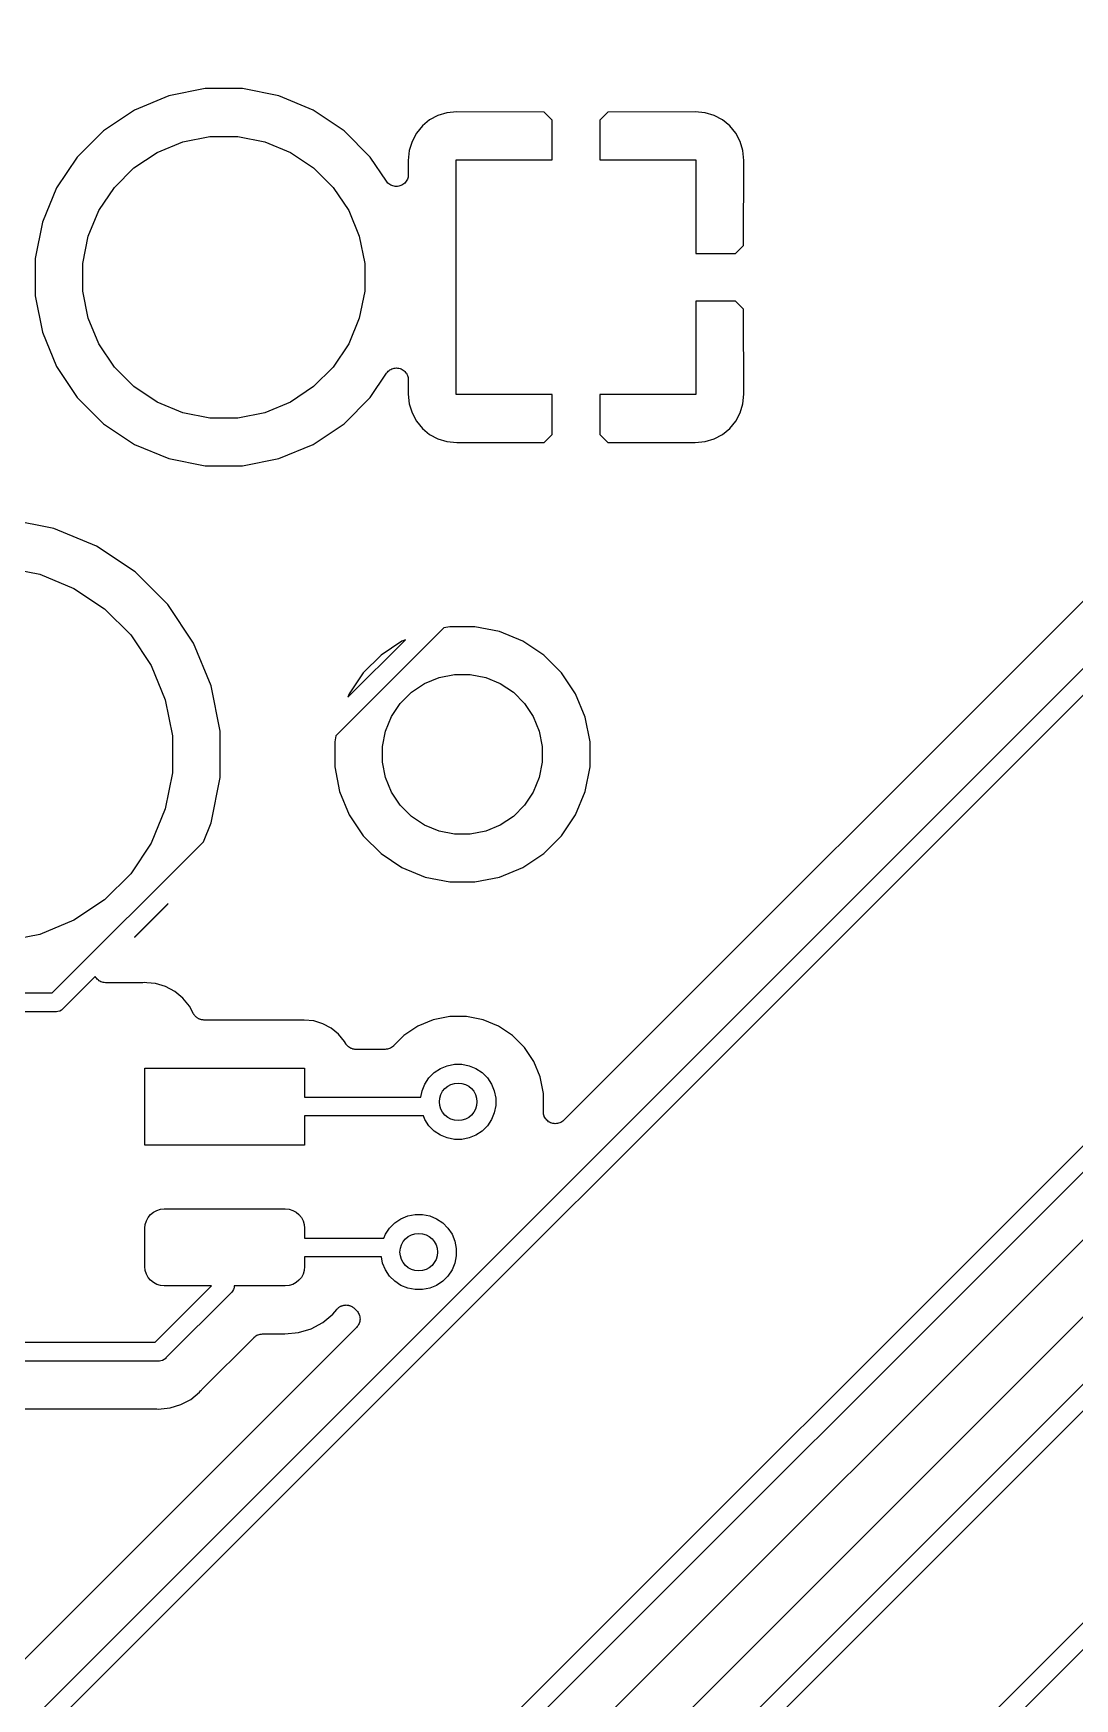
# Model space of a CAD drawing. Extents: x 2.15 to 10.02, y -5.18 to -1.32.
# Drawn here: x 3.774 to 4.211, y -3.04 to -2.342 of the extents above; entities that cross this region are included whole.
import ezdxf

# ---------------------------------------------------------------- set-up
doc = ezdxf.new("R2010")
doc.units = 0
doc.header["$MEASUREMENT"] = 0
doc.layers.add('BLACK', color=7, linetype='CONTINUOUS')

msp = doc.modelspace()

# ---------------------------------------------------------------- linework, layer by layer
at = {"layer": 'BLACK', "linetype": 'CONTINUOUS'}
for p, q in [((5.21947, -1.57463), (3.99661, -2.79749)), ((3.33465, -3.48774), (5.23448, -1.5879)), ((5.23903, -1.59449), (3.33465, -3.49887)), ((3.53465, -3.48774), (5.31425, -1.70814)), ((5.3188, -1.71472), (3.53465, -3.49887)), ((3.60897, -3.45284), (5.32562, -1.73618)), ((5.23916, -1.85495), (3.63419, -3.45991)), ((3.63465, -3.48774), (5.25417, -1.86822)), ((5.25872, -1.8748), (3.63465, -3.49887)), ((3.73465, -3.48774), (5.30574, -1.91664)), ((5.31029, -1.92323), (3.73465, -3.49887)), ((3.84635, -2.36504), (3.83107, -2.36808)), ((3.86192, -2.36504), (3.84635, -2.36504)), ((3.87719, -2.36808), (3.86192, -2.36504)), ((3.83107, -2.36808), (3.81669, -2.37404)), ((3.89158, -2.37404), (3.87719, -2.36808)), ((3.81669, -2.37404), (3.80374, -2.38269)), ((3.90453, -2.38269), (3.89158, -2.37404)), ((3.94041, -2.37817), (3.93736, -2.38067)), ((3.94388, -2.37631), (3.94041, -2.37817)), ((3.94765, -2.37517), (3.94388, -2.37631)), ((3.95181, -2.37476), (3.94765, -2.37517)), ((3.98844, -2.37488), (3.95181, -2.37476)), ((3.99177, -2.3782), (3.98844, -2.37488)), ((3.99177, -2.39488), (3.99177, -2.3782)), ((4.0151, -2.37488), (4.01177, -2.3782)), ((4.01177, -2.3782), (4.01177, -2.39488)), ((4.05173, -2.37476), (4.0151, -2.37488)), ((4.05589, -2.37517), (4.05173, -2.37476)), ((4.05966, -2.37631), (4.05589, -2.37517)), ((4.06313, -2.37817), (4.05966, -2.37631)), ((4.06618, -2.38067), (4.06313, -2.37817)), ((3.80374, -2.38269), (3.79273, -2.3937)), ((3.82616, -2.39176), (3.83691, -2.38731)), ((3.83691, -2.38731), (3.84832, -2.38504)), ((3.84832, -2.38504), (3.85995, -2.38504)), ((3.85995, -2.38504), (3.87136, -2.38731)), ((3.87136, -2.38731), (3.88211, -2.39176)), ((3.91554, -2.3937), (3.90453, -2.38269)), ((3.93301, -2.38719), (3.93186, -2.39096)), ((3.93487, -2.38372), (3.93301, -2.38719)), ((3.93736, -2.38067), (3.93487, -2.38372)), ((4.06868, -2.38372), (4.06618, -2.38067)), ((4.07054, -2.38719), (4.06868, -2.38372)), ((4.07168, -2.39096), (4.07054, -2.38719)), ((3.79273, -2.3937), (3.78408, -2.40665)), ((3.81649, -2.39822), (3.82616, -2.39176)), ((3.88211, -2.39176), (3.89178, -2.39822)), ((3.92232, -2.40384), (3.91554, -2.3937)), ((3.93186, -2.39096), (3.93145, -2.39512)), ((4.07209, -2.39512), (4.07168, -2.39096)), ((3.80826, -2.40645), (3.81649, -2.39822)), ((3.89178, -2.39822), (3.9, -2.40645)), ((3.93147, -2.40112), (3.93142, -2.40159)), ((3.93145, -2.39512), (3.93147, -2.40105)), ((3.93147, -2.40105), (3.93147, -2.40112)), ((3.93147, -2.40112), (3.93147, -2.40112)), ((3.93147, -2.40112), (3.93147, -2.40112)), ((3.95157, -2.49331), (3.95157, -2.39488)), ((3.95157, -2.39488), (3.99177, -2.39488)), ((4.01177, -2.39488), (4.05197, -2.39488)), ((4.05197, -2.39488), (4.05197, -2.43409)), ((4.07198, -2.43077), (4.07209, -2.39512)), ((3.78408, -2.40665), (3.77812, -2.42104)), ((3.8018, -2.41612), (3.80826, -2.40645)), ((3.9, -2.40645), (3.90647, -2.41612)), ((3.92266, -2.40426), (3.92232, -2.40384)), ((3.92232, -2.40384), (3.92232, -2.40384)), ((3.92232, -2.40384), (3.92232, -2.40384)), ((3.92293, -2.4046), (3.92266, -2.40426)), ((3.92294, -2.4046), (3.92293, -2.4046)), ((3.92335, -2.40494), (3.92294, -2.4046)), ((3.92294, -2.4046), (3.92294, -2.4046)), ((3.92369, -2.40522), (3.92335, -2.40494)), ((3.92414, -2.40546), (3.92369, -2.40522)), ((3.92369, -2.40522), (3.92369, -2.40522)), ((3.92369, -2.40522), (3.92369, -2.40522)), ((3.92455, -2.40568), (3.92414, -2.40546)), ((3.92502, -2.40582), (3.92455, -2.40568)), ((3.92455, -2.40568), (3.92455, -2.40568)), ((3.92455, -2.40568), (3.92455, -2.40568)), ((3.92548, -2.40596), (3.92502, -2.40582)), ((3.92596, -2.40601), (3.92548, -2.40596)), ((3.92548, -2.40596), (3.92548, -2.40596)), ((3.92548, -2.40596), (3.92548, -2.40596)), ((3.92645, -2.40606), (3.92596, -2.40601)), ((3.92691, -2.40602), (3.92645, -2.40606)), ((3.92645, -2.40606), (3.92645, -2.40606)), ((3.92645, -2.40606), (3.92645, -2.40606)), ((3.92742, -2.40597), (3.92691, -2.40602)), ((3.92743, -2.40597), (3.92742, -2.40597)), ((3.92742, -2.40597), (3.92742, -2.40597)), ((3.92784, -2.40585), (3.92743, -2.40597)), ((3.92836, -2.40569), (3.92784, -2.40585)), ((3.92879, -2.40547), (3.92836, -2.40569)), ((3.92836, -2.40569), (3.92836, -2.40569)), ((3.92836, -2.40569), (3.92836, -2.40569)), ((3.92922, -2.40524), (3.92879, -2.40547)), ((3.92963, -2.40491), (3.92922, -2.40524)), ((3.92922, -2.40524), (3.92922, -2.40524)), ((3.92922, -2.40524), (3.92922, -2.40524)), ((3.92998, -2.40463), (3.92963, -2.40491)), ((3.93034, -2.4042), (3.92998, -2.40462)), ((3.92998, -2.40462), (3.92998, -2.40463)), ((3.92998, -2.40463), (3.92998, -2.40463)), ((3.93061, -2.40388), (3.93034, -2.4042)), ((3.93085, -2.40343), (3.93061, -2.40387)), ((3.93061, -2.40387), (3.93061, -2.40388)), ((3.93061, -2.40388), (3.93061, -2.40388)), ((3.93107, -2.40302), (3.93085, -2.40343)), ((3.93108, -2.40302), (3.93107, -2.40302)), ((3.93107, -2.40302), (3.93107, -2.40302)), ((3.93122, -2.40255), (3.93108, -2.40302)), ((3.93137, -2.40209), (3.93122, -2.40255)), ((3.93142, -2.40159), (3.93137, -2.40209)), ((3.93137, -2.40209), (3.93137, -2.40209)), ((3.93137, -2.40209), (3.93137, -2.40209)), ((3.77812, -2.42104), (3.77508, -2.43631)), ((3.79735, -2.42687), (3.8018, -2.41612)), ((3.90647, -2.41612), (3.91092, -2.42687)), ((3.79508, -2.43828), (3.79735, -2.42687)), ((3.91092, -2.42687), (3.91319, -2.43828)), ((3.77508, -2.43631), (3.77508, -2.45188)), ((4.05197, -2.43409), (4.06865, -2.43409)), ((4.06865, -2.43409), (4.07198, -2.43077)), ((3.79508, -2.44991), (3.79508, -2.43828)), ((3.91319, -2.43828), (3.91319, -2.44991)), ((3.79735, -2.46132), (3.79508, -2.44991)), ((3.91319, -2.44991), (3.91092, -2.46132)), ((3.77508, -2.45188), (3.77812, -2.46715)), ((4.05197, -2.45409), (4.05197, -2.49331)), ((4.06865, -2.45409), (4.05197, -2.45409)), ((4.07198, -2.45742), (4.06865, -2.45409)), ((3.8018, -2.47207), (3.79735, -2.46132)), ((3.91092, -2.46132), (3.90647, -2.47207)), ((4.07209, -2.49307), (4.07198, -2.45742)), ((3.77812, -2.46715), (3.78408, -2.48154)), ((3.80826, -2.48174), (3.8018, -2.47207)), ((3.90647, -2.47207), (3.9, -2.48174)), ((3.78408, -2.48154), (3.79273, -2.49449)), ((3.81649, -2.48997), (3.80826, -2.48174)), ((3.9, -2.48174), (3.89178, -2.48997)), ((3.91554, -2.49449), (3.92232, -2.48435)), ((3.92232, -2.48435), (3.92236, -2.48429)), ((3.92236, -2.48429), (3.92267, -2.48392)), ((3.92236, -2.48429), (3.92236, -2.48429)), ((3.92236, -2.48429), (3.92236, -2.48429)), ((3.92267, -2.48392), (3.92298, -2.48354)), ((3.92298, -2.48354), (3.92299, -2.48354)), ((3.92299, -2.48354), (3.92339, -2.48322)), ((3.92299, -2.48354), (3.92299, -2.48354)), ((3.92339, -2.48322), (3.92375, -2.48293)), ((3.92375, -2.48293), (3.92417, -2.48271)), ((3.92375, -2.48293), (3.92375, -2.48293)), ((3.92375, -2.48293), (3.92375, -2.48293)), ((3.92417, -2.48271), (3.92461, -2.48248)), ((3.92461, -2.48248), (3.92461, -2.48248)), ((3.92461, -2.48248), (3.92462, -2.48248)), ((3.92462, -2.48248), (3.92506, -2.48235)), ((3.92506, -2.48235), (3.92555, -2.48221)), ((3.92555, -2.48221), (3.92602, -2.48217)), ((3.92555, -2.48221), (3.92555, -2.48221)), ((3.92555, -2.48221), (3.92555, -2.48221)), ((3.92602, -2.48217), (3.92652, -2.48213)), ((3.92652, -2.48213), (3.92652, -2.48213)), ((3.92652, -2.48213), (3.92652, -2.48213)), ((3.92652, -2.48213), (3.92699, -2.48218)), ((3.92699, -2.48218), (3.92749, -2.48223)), ((3.92749, -2.48223), (3.92749, -2.48223)), ((3.92749, -2.48223), (3.92749, -2.48223)), ((3.92749, -2.48223), (3.92799, -2.48239)), ((3.92799, -2.48239), (3.92842, -2.48252)), ((3.92842, -2.48252), (3.92842, -2.48252)), ((3.92842, -2.48252), (3.92843, -2.48252)), ((3.92843, -2.48252), (3.92888, -2.48277)), ((3.92888, -2.48277), (3.92928, -2.48299)), ((3.92928, -2.48299), (3.92928, -2.48299)), ((3.92928, -2.48299), (3.92928, -2.48299)), ((3.92928, -2.48299), (3.92967, -2.48331)), ((3.92967, -2.48331), (3.93003, -2.48361)), ((3.93003, -2.48361), (3.93003, -2.48361)), ((3.93003, -2.48361), (3.93003, -2.48361)), ((3.93003, -2.48361), (3.93034, -2.48399)), ((3.93034, -2.48399), (3.93065, -2.48437)), ((3.93065, -2.48437), (3.93065, -2.48437)), ((3.93065, -2.48437), (3.93065, -2.48437)), ((3.93065, -2.48437), (3.93087, -2.48479)), ((3.93087, -2.48479), (3.9311, -2.48523)), ((3.9311, -2.48523), (3.9311, -2.48523)), ((3.9311, -2.48523), (3.9311, -2.48524)), ((3.9311, -2.48524), (3.93124, -2.48571)), ((3.82616, -2.49643), (3.81649, -2.48997)), ((3.89178, -2.48997), (3.88211, -2.49643)), ((3.93124, -2.48571), (3.93138, -2.48617)), ((3.93138, -2.48617), (3.93138, -2.48617)), ((3.93138, -2.48617), (3.93138, -2.48617)), ((3.93138, -2.48617), (3.93142, -2.48662)), ((3.93142, -2.48662), (3.93147, -2.48714)), ((3.93147, -2.48714), (3.93145, -2.49307)), ((3.93147, -2.48714), (3.93147, -2.48714)), ((3.93147, -2.48714), (3.93147, -2.48714)), ((3.79273, -2.49449), (3.80374, -2.5055)), ((3.83691, -2.50088), (3.82616, -2.49643)), ((3.88211, -2.49643), (3.87136, -2.50088)), ((3.90453, -2.5055), (3.91554, -2.49449)), ((3.93145, -2.49307), (3.93186, -2.49723)), ((3.93186, -2.49723), (3.93301, -2.501)), ((3.99177, -2.49331), (3.95157, -2.49331)), ((3.99177, -2.50999), (3.99177, -2.49331)), ((4.05197, -2.49331), (4.01177, -2.49331)), ((4.01177, -2.49331), (4.01177, -2.50999)), ((4.07054, -2.501), (4.07168, -2.49723)), ((4.07168, -2.49723), (4.07209, -2.49307)), ((3.80374, -2.5055), (3.81669, -2.51415)), ((3.84832, -2.50315), (3.83691, -2.50088)), ((3.85995, -2.50315), (3.84832, -2.50315)), ((3.87136, -2.50088), (3.85995, -2.50315)), ((3.89158, -2.51415), (3.90453, -2.5055)), ((3.93301, -2.501), (3.93487, -2.50447)), ((3.93487, -2.50447), (3.93736, -2.50752)), ((4.06618, -2.50752), (4.06868, -2.50447)), ((4.06868, -2.50447), (4.07054, -2.501)), ((3.93736, -2.50752), (3.94041, -2.51002)), ((3.94041, -2.51002), (3.94388, -2.51187)), ((3.94388, -2.51187), (3.94765, -2.51302)), ((3.94765, -2.51302), (3.95181, -2.51343)), ((3.98844, -2.51331), (3.99177, -2.50999)), ((4.01177, -2.50999), (4.0151, -2.51331)), ((4.05173, -2.51343), (4.05589, -2.51302)), ((4.05589, -2.51302), (4.05966, -2.51187)), ((4.05966, -2.51187), (4.06313, -2.51002)), ((4.06313, -2.51002), (4.06618, -2.50752)), ((3.81669, -2.51415), (3.83107, -2.52011)), ((3.83107, -2.52011), (3.84635, -2.52315)), ((3.86192, -2.52315), (3.87719, -2.52011)), ((3.87719, -2.52011), (3.89158, -2.51415)), ((3.95181, -2.51343), (3.98844, -2.51331)), ((4.0151, -2.51331), (4.05173, -2.51343)), ((3.84635, -2.52315), (3.86192, -2.52315)), ((3.78287, -2.54938), (3.76384, -2.54559)), ((3.80079, -2.5568), (3.78287, -2.54938)), ((3.81692, -2.56758), (3.80079, -2.5568)), ((3.76187, -2.56559), (3.77703, -2.56861)), ((3.77703, -2.56861), (3.79132, -2.57453)), ((3.83064, -2.5813), (3.81692, -2.56758)), ((3.79132, -2.57453), (3.80417, -2.58312)), ((3.84142, -2.59744), (3.83064, -2.5813)), ((3.80417, -2.58312), (3.81511, -2.59405)), ((3.81511, -2.59405), (3.8237, -2.60691)), ((3.94636, -2.59109), (3.90113, -2.63633)), ((3.90612, -2.6202), (3.93024, -2.59609)), ((3.92879, -2.59668), (3.92003, -2.60254)), ((3.93024, -2.59609), (3.92879, -2.59668)), ((3.94886, -2.59059), (3.94636, -2.59109)), ((3.9594, -2.59059), (3.94886, -2.59059)), ((3.96974, -2.59265), (3.9594, -2.59059)), ((3.97948, -2.59668), (3.96974, -2.59265)), ((3.98824, -2.60254), (3.97948, -2.59668)), ((3.84885, -2.61536), (3.84142, -2.59744)), ((3.92003, -2.60254), (3.91258, -2.60999)), ((3.99569, -2.60999), (3.98824, -2.60254)), ((3.8237, -2.60691), (3.82962, -2.6212)), ((3.91258, -2.60999), (3.90672, -2.61875)), ((3.94436, -2.61188), (3.95083, -2.61059)), ((3.95083, -2.61059), (3.95743, -2.61059)), ((3.95743, -2.61059), (3.96391, -2.61188)), ((4.00154, -2.61875), (3.99569, -2.60999)), ((3.85263, -2.63439), (3.84885, -2.61536)), ((3.93278, -2.61807), (3.93827, -2.61441)), ((3.93827, -2.61441), (3.94436, -2.61188)), ((3.96391, -2.61188), (3.97, -2.61441)), ((3.97, -2.61441), (3.97549, -2.61807)), ((3.82962, -2.6212), (3.83263, -2.63636)), ((3.90672, -2.61875), (3.90612, -2.6202)), ((3.92445, -2.62823), (3.92811, -2.62274)), ((3.92811, -2.62274), (3.93278, -2.61807)), ((3.97549, -2.61807), (3.98015, -2.62274)), ((3.98015, -2.62274), (3.98382, -2.62823)), ((4.00558, -2.62849), (4.00154, -2.61875)), ((3.92192, -2.63432), (3.92445, -2.62823)), ((3.98382, -2.62823), (3.98635, -2.63432)), ((4.00763, -2.63883), (4.00558, -2.62849)), ((3.83263, -2.63636), (3.83263, -2.65183)), ((3.85263, -2.6538), (3.85263, -2.63439)), ((3.90113, -2.63633), (3.90063, -2.63883)), ((3.90063, -2.63883), (3.90063, -2.64936)), ((3.92063, -2.6408), (3.92192, -2.63432)), ((3.98635, -2.63432), (3.98763, -2.6408)), ((4.00763, -2.64936), (4.00763, -2.63883)), ((3.92063, -2.64739), (3.92063, -2.6408)), ((3.98763, -2.6408), (3.98763, -2.64739)), ((3.83263, -2.65183), (3.82962, -2.66699)), ((3.90063, -2.64936), (3.90269, -2.6597)), ((3.92192, -2.65387), (3.92063, -2.64739)), ((3.98763, -2.64739), (3.98635, -2.65387)), ((4.00558, -2.6597), (4.00763, -2.64936)), ((3.84885, -2.67283), (3.85263, -2.6538)), ((3.90269, -2.6597), (3.90672, -2.66944)), ((3.92445, -2.65996), (3.92192, -2.65387)), ((3.98635, -2.65387), (3.98382, -2.65996)), ((4.00154, -2.66944), (4.00558, -2.6597)), ((3.92811, -2.66545), (3.92445, -2.65996)), ((3.93278, -2.67012), (3.92811, -2.66545)), ((3.98015, -2.66545), (3.97549, -2.67012)), ((3.98382, -2.65996), (3.98015, -2.66545)), ((3.82962, -2.66699), (3.8237, -2.68128)), ((3.84556, -2.68076), (3.84885, -2.67283)), ((3.90672, -2.66944), (3.91258, -2.6782)), ((3.93827, -2.67378), (3.93278, -2.67012)), ((3.94436, -2.67631), (3.93827, -2.67378)), ((3.97, -2.67378), (3.96391, -2.67631)), ((3.97549, -2.67012), (3.97, -2.67378)), ((3.99569, -2.6782), (4.00154, -2.66944)), ((3.78223, -2.74409), (3.84556, -2.68076)), ((3.91258, -2.6782), (3.92003, -2.68565)), ((3.95083, -2.67759), (3.94436, -2.67631)), ((3.95743, -2.67759), (3.95083, -2.67759)), ((3.96391, -2.67631), (3.95743, -2.67759)), ((3.98824, -2.68565), (3.99569, -2.6782)), ((3.8237, -2.68128), (3.81511, -2.69414)), ((3.92003, -2.68565), (3.92879, -2.69151)), ((3.97948, -2.69151), (3.98824, -2.68565)), ((3.81511, -2.69414), (3.80417, -2.70507)), ((3.92879, -2.69151), (3.93853, -2.69554)), ((3.96974, -2.69554), (3.97948, -2.69151)), ((3.93853, -2.69554), (3.94886, -2.69759)), ((3.94886, -2.69759), (3.9594, -2.69759)), ((3.9594, -2.69759), (3.96974, -2.69554)), ((3.80417, -2.70507), (3.79132, -2.71366)), ((3.83079, -2.70667), (3.81671, -2.72075)), ((3.81692, -2.7206), (3.83064, -2.70688)), ((3.83064, -2.70688), (3.83079, -2.70667)), ((3.79132, -2.71366), (3.77703, -2.71958)), ((3.77703, -2.71958), (3.76187, -2.72259)), ((3.81671, -2.72075), (3.81692, -2.7206)), ((3.80024, -2.73722), (3.78678, -2.75068)), ((3.80043, -2.73758), (3.80024, -2.73722)), ((3.80044, -2.73759), (3.80043, -2.73758)), ((3.80074, -2.73796), (3.80044, -2.73759)), ((3.80044, -2.73759), (3.80044, -2.73759)), ((3.80104, -2.73834), (3.80074, -2.73796)), ((3.80105, -2.73835), (3.80104, -2.73834)), ((3.80142, -2.73865), (3.80105, -2.73835)), ((3.80105, -2.73835), (3.80105, -2.73835)), ((3.80179, -2.73897), (3.80142, -2.73865)), ((3.8018, -2.73897), (3.80179, -2.73897)), ((3.8018, -2.73898), (3.8018, -2.73897)), ((3.80222, -2.73921), (3.8018, -2.73898)), ((3.80265, -2.73944), (3.80222, -2.73921)), ((3.80266, -2.73944), (3.80265, -2.73944)), ((3.80265, -2.73944), (3.80265, -2.73944)), ((3.80311, -2.73959), (3.80266, -2.73944)), ((3.80358, -2.73973), (3.80311, -2.73959)), ((3.80359, -2.73974), (3.80358, -2.73973)), ((3.80358, -2.73973), (3.80358, -2.73973)), ((3.80406, -2.73979), (3.80359, -2.73974)), ((3.80455, -2.73984), (3.80406, -2.73979)), ((3.80456, -2.73984), (3.80455, -2.73984)), ((3.80461, -2.73984), (3.80456, -2.73984)), ((3.80456, -2.73984), (3.80456, -2.73984)), ((3.80456, -2.73984), (3.80456, -2.73984)), ((3.81972, -2.73984), (3.80461, -2.73984)), ((3.81993, -2.73982), (3.81972, -2.73984)), ((3.82014, -2.73982), (3.81993, -2.73982)), ((3.82021, -2.73982), (3.82014, -2.73982)), ((3.82106, -2.73973), (3.82021, -2.73982)), ((3.82192, -2.73982), (3.82106, -2.73973)), ((3.82545, -2.74017), (3.82192, -2.73982)), ((3.82966, -2.74144), (3.82545, -2.74017)), ((3.83355, -2.74352), (3.82966, -2.74144)), ((3.83695, -2.74632), (3.83355, -2.74352)), ((3.67402, -2.74409), (3.78223, -2.74409)), ((3.83975, -2.74972), (3.83695, -2.74632)), ((3.84141, -2.75283), (3.83975, -2.74972)), ((3.78366, -2.75197), (3.66732, -2.75197)), ((3.78386, -2.75199), (3.78366, -2.75197)), ((3.78405, -2.75197), (3.78386, -2.75199)), ((3.78463, -2.75191), (3.78405, -2.75197)), ((3.78405, -2.75197), (3.78405, -2.75197)), ((3.78537, -2.75169), (3.78463, -2.75191)), ((3.78606, -2.75132), (3.78537, -2.75169)), ((3.78665, -2.75083), (3.78606, -2.75132)), ((3.78678, -2.75068), (3.78665, -2.75083)), ((3.84153, -2.75301), (3.84141, -2.75283)), ((3.84163, -2.75321), (3.84153, -2.75301)), ((3.8418, -2.75342), (3.84163, -2.75321)), ((3.84195, -2.75364), (3.8418, -2.75342)), ((3.8421, -2.75379), (3.84195, -2.75364)), ((3.84224, -2.75397), (3.8421, -2.75379)), ((3.84245, -2.75414), (3.84224, -2.75397)), ((3.84264, -2.75433), (3.84245, -2.75414)), ((3.84282, -2.75445), (3.84264, -2.75433)), ((3.84299, -2.7546), (3.84282, -2.75445)), ((3.84323, -2.75472), (3.84299, -2.7546)), ((3.84345, -2.75487), (3.84323, -2.75472)), ((3.84365, -2.75496), (3.84345, -2.75487)), ((3.84385, -2.75507), (3.84365, -2.75496)), ((3.8441, -2.75515), (3.84385, -2.75507)), ((3.84435, -2.75525), (3.8441, -2.75515)), ((3.84457, -2.75529), (3.84435, -2.75525)), ((3.84478, -2.75536), (3.84457, -2.75529)), ((3.84504, -2.75539), (3.84478, -2.75536)), ((3.8453, -2.75544), (3.84504, -2.75539)), ((3.84553, -2.75544), (3.8453, -2.75544)), ((3.84575, -2.75547), (3.84553, -2.75544)), ((3.84582, -2.75547), (3.84575, -2.75547)), ((3.88775, -2.75547), (3.84582, -2.75547)), ((3.89191, -2.75588), (3.88775, -2.75547)), ((3.89568, -2.75702), (3.89191, -2.75588)), ((3.89916, -2.75888), (3.89568, -2.75702)), ((3.94193, -2.75539), (3.93543, -2.75808)), ((3.94884, -2.75402), (3.94193, -2.75539)), ((3.95588, -2.75402), (3.94884, -2.75402)), ((3.96279, -2.75539), (3.95588, -2.75402)), ((3.9693, -2.75808), (3.96279, -2.75539)), ((3.9022, -2.76138), (3.89916, -2.75888)), ((3.9047, -2.76443), (3.9022, -2.76138)), ((3.90509, -2.76515), (3.9047, -2.76443)), ((3.92957, -2.762), (3.92524, -2.76633)), ((3.93543, -2.75808), (3.92957, -2.762)), ((3.97515, -2.762), (3.9693, -2.75808)), ((3.98013, -2.76698), (3.97515, -2.762)), ((3.90521, -2.76534), (3.90509, -2.76515)), ((3.90532, -2.76553), (3.90521, -2.76534)), ((3.90548, -2.76574), (3.90532, -2.76553)), ((3.90563, -2.76596), (3.90548, -2.76574)), ((3.90579, -2.76612), (3.90563, -2.76596)), ((3.90593, -2.76629), (3.90579, -2.76612)), ((3.90613, -2.76647), (3.90593, -2.76629)), ((3.90632, -2.76665), (3.90613, -2.76647)), ((3.90651, -2.76678), (3.90632, -2.76665)), ((3.90668, -2.76692), (3.90651, -2.76678)), ((3.90691, -2.76705), (3.90668, -2.76692)), ((3.90713, -2.7672), (3.90691, -2.76705)), ((3.90734, -2.76728), (3.90713, -2.7672)), ((3.90753, -2.76739), (3.90734, -2.76728)), ((3.90779, -2.76747), (3.90753, -2.76739)), ((3.90803, -2.76757), (3.90779, -2.76747)), ((3.90825, -2.76762), (3.90803, -2.76757)), ((3.90846, -2.76769), (3.90825, -2.76762)), ((3.90873, -2.76772), (3.90846, -2.76769)), ((3.90899, -2.76777), (3.90873, -2.76772)), ((3.90921, -2.76777), (3.90899, -2.76777)), ((3.90943, -2.76779), (3.90921, -2.76777)), ((3.9095, -2.7678), (3.90943, -2.76779)), ((3.9217, -2.7678), (3.9095, -2.7678)), ((3.92216, -2.76775), (3.9217, -2.7678)), ((3.92262, -2.76771), (3.92216, -2.76775)), ((3.92265, -2.7677), (3.92262, -2.76771)), ((3.92268, -2.7677), (3.92265, -2.7677)), ((3.92312, -2.76757), (3.92268, -2.7677)), ((3.92356, -2.76744), (3.92312, -2.76757)), ((3.92358, -2.76743), (3.92356, -2.76744)), ((3.92361, -2.76742), (3.92358, -2.76743)), ((3.92402, -2.7672), (3.92361, -2.76742)), ((3.92443, -2.76699), (3.92402, -2.7672)), ((3.92445, -2.76697), (3.92443, -2.76699)), ((3.92447, -2.76696), (3.92445, -2.76697)), ((3.92483, -2.76667), (3.92447, -2.76696)), ((3.92519, -2.76638), (3.92483, -2.76667)), ((3.92523, -2.76634), (3.92519, -2.76638)), ((3.92524, -2.76633), (3.92523, -2.76634)), ((3.92523, -2.76634), (3.92523, -2.76634)), ((3.92523, -2.76634), (3.92523, -2.76634)), ((3.98404, -2.77283), (3.98013, -2.76698)), ((3.82106, -2.80787), (3.82106, -2.77559)), ((3.82106, -2.77559), (3.88799, -2.77559)), ((3.88799, -2.77559), (3.88799, -2.7878)), ((3.94013, -2.77973), (3.94232, -2.77753)), ((3.94232, -2.77753), (3.9449, -2.77581)), ((3.9449, -2.77581), (3.94777, -2.77462)), ((3.94777, -2.77462), (3.95081, -2.77402)), ((3.95081, -2.77402), (3.95391, -2.77402)), ((3.95391, -2.77402), (3.95696, -2.77462)), ((3.95696, -2.77462), (3.95982, -2.77581)), ((3.95982, -2.77581), (3.9624, -2.77753)), ((3.9624, -2.77753), (3.96459, -2.77973)), ((3.98674, -2.77934), (3.98404, -2.77283)), ((3.9367, -2.7878), (3.93722, -2.78517)), ((3.93722, -2.78517), (3.93841, -2.7823)), ((3.93841, -2.7823), (3.94013, -2.77973)), ((3.96459, -2.77973), (3.96632, -2.7823)), ((3.96632, -2.7823), (3.96751, -2.78517)), ((3.96751, -2.78517), (3.96811, -2.78821)), ((3.98811, -2.78624), (3.98674, -2.77934)), ((3.88799, -2.7878), (3.9367, -2.7878)), ((3.96811, -2.79131), (3.96751, -2.79436)), ((3.96811, -2.78821), (3.96811, -2.79131)), ((3.98811, -2.79359), (3.98811, -2.78624)), ((3.93776, -2.79567), (3.88799, -2.79567)), ((3.88799, -2.79567), (3.88799, -2.80787)), ((3.93841, -2.79722), (3.93776, -2.79567)), ((3.94013, -2.7998), (3.93841, -2.79722)), ((3.96632, -2.79722), (3.96459, -2.7998)), ((3.96751, -2.79436), (3.96632, -2.79722)), ((3.98807, -2.79394), (3.98811, -2.79359)), ((3.98807, -2.79395), (3.98808, -2.79394)), ((3.98808, -2.79394), (3.98807, -2.79394)), ((3.98812, -2.79443), (3.98807, -2.79395)), ((3.98817, -2.79491), (3.98812, -2.79443)), ((3.98817, -2.79492), (3.98817, -2.79491)), ((3.98831, -2.79539), (3.98817, -2.79492)), ((3.98817, -2.79492), (3.98817, -2.79492)), ((3.98845, -2.79584), (3.98831, -2.79539)), ((3.98845, -2.79585), (3.98845, -2.79584)), ((3.98845, -2.79586), (3.98845, -2.79585)), ((3.98868, -2.79628), (3.98845, -2.79586)), ((3.9889, -2.79671), (3.98868, -2.79628)), ((3.98891, -2.79672), (3.9889, -2.79671)), ((3.9889, -2.79671), (3.9889, -2.79671)), ((3.9892, -2.79708), (3.98891, -2.79672)), ((3.98951, -2.79747), (3.9892, -2.79708)), ((3.98952, -2.79747), (3.98951, -2.79747)), ((3.98989, -2.79778), (3.98952, -2.79747)), ((3.98952, -2.79747), (3.98952, -2.79747)), ((3.99026, -2.79809), (3.98989, -2.79778)), ((3.99027, -2.79809), (3.99026, -2.79809)), ((3.99028, -2.7981), (3.99027, -2.79809)), ((3.9907, -2.79833), (3.99028, -2.7981)), ((3.99112, -2.79856), (3.9907, -2.79833)), ((3.99113, -2.79856), (3.99112, -2.79856)), ((3.9916, -2.79871), (3.99113, -2.79856)), ((3.99113, -2.79856), (3.99113, -2.79856)), ((3.99205, -2.79885), (3.9916, -2.79871)), ((3.99206, -2.79885), (3.99205, -2.79885)), ((3.99207, -2.79885), (3.99206, -2.79885)), ((3.99254, -2.7989), (3.99207, -2.79885)), ((3.99302, -2.79895), (3.99254, -2.7989)), ((3.99303, -2.79895), (3.99302, -2.79895)), ((3.99304, -2.79895), (3.99303, -2.79895)), ((3.99351, -2.79891), (3.99304, -2.79895)), ((3.99399, -2.79887), (3.99351, -2.79891)), ((3.994, -2.79887), (3.99399, -2.79887)), ((3.99401, -2.79887), (3.994, -2.79887)), ((3.99447, -2.79873), (3.99401, -2.79887)), ((3.99493, -2.7986), (3.99447, -2.79873)), ((3.99494, -2.79859), (3.99493, -2.7986)), ((3.99537, -2.79837), (3.99494, -2.79859)), ((3.99494, -2.79859), (3.99494, -2.79859)), ((3.9958, -2.79815), (3.99537, -2.79837)), ((3.99581, -2.79814), (3.9958, -2.79814)), ((3.9958, -2.79814), (3.9958, -2.79815)), ((3.99618, -2.79784), (3.99581, -2.79814)), ((3.99656, -2.79754), (3.99618, -2.79784)), ((3.99657, -2.79753), (3.99656, -2.79754)), ((3.99661, -2.79749), (3.99657, -2.79753)), ((3.99657, -2.79753), (3.99657, -2.79753)), ((3.99657, -2.79753), (3.99657, -2.79753)), ((3.94232, -2.802), (3.94013, -2.7998)), ((3.9449, -2.80372), (3.94232, -2.802)), ((3.94777, -2.80491), (3.9449, -2.80372)), ((3.95081, -2.80551), (3.94777, -2.80491)), ((3.95391, -2.80551), (3.95081, -2.80551)), ((3.95696, -2.80491), (3.95391, -2.80551)), ((3.95982, -2.80372), (3.95696, -2.80491)), ((3.9624, -2.802), (3.95982, -2.80372)), ((3.96459, -2.7998), (3.9624, -2.802)), ((3.88799, -2.80787), (3.82106, -2.80787)), ((3.82106, -2.84272), (3.82122, -2.84114)), ((3.82122, -2.84114), (3.82168, -2.83963)), ((3.82168, -2.83963), (3.82242, -2.83823)), ((3.82242, -2.83823), (3.82343, -2.83701)), ((3.82343, -2.83701), (3.82465, -2.83601)), ((3.82465, -2.83601), (3.82605, -2.83526)), ((3.82605, -2.83526), (3.82756, -2.8348)), ((3.82756, -2.8348), (3.82913, -2.83465)), ((3.82913, -2.83465), (3.87992, -2.83465)), ((3.87992, -2.83465), (3.8815, -2.8348)), ((3.8815, -2.8348), (3.88301, -2.83526)), ((3.88301, -2.83526), (3.88441, -2.83601)), ((3.88441, -2.83601), (3.88563, -2.83701)), ((3.88563, -2.83701), (3.88663, -2.83823)), ((3.88663, -2.83823), (3.88738, -2.83963)), ((3.88738, -2.83963), (3.88784, -2.84114)), ((3.88784, -2.84114), (3.88799, -2.84272)), ((3.92359, -2.84272), (3.92579, -2.84052)), ((3.92579, -2.84052), (3.92837, -2.8388)), ((3.92837, -2.8388), (3.93123, -2.83761)), ((3.93123, -2.83761), (3.93428, -2.83701)), ((3.93428, -2.83701), (3.93738, -2.83701)), ((3.93738, -2.83701), (3.94042, -2.83761)), ((3.94042, -2.83761), (3.94329, -2.8388)), ((3.94329, -2.8388), (3.94587, -2.84052)), ((3.94587, -2.84052), (3.94806, -2.84272)), ((3.82106, -2.85886), (3.82106, -2.84272)), ((3.88799, -2.84272), (3.88799, -2.84685)), ((3.88799, -2.84685), (3.92123, -2.84685)), ((3.92123, -2.84685), (3.92187, -2.8453)), ((3.92187, -2.8453), (3.92359, -2.84272)), ((3.94806, -2.84272), (3.94978, -2.8453)), ((3.94978, -2.8453), (3.95097, -2.84816)), ((3.95097, -2.84816), (3.95157, -2.8512)), ((3.92016, -2.85472), (3.88799, -2.85472)), ((3.88799, -2.85472), (3.88799, -2.85886)), ((3.92068, -2.85735), (3.92016, -2.85472)), ((3.95157, -2.85431), (3.95097, -2.85735)), ((3.95157, -2.8512), (3.95157, -2.85431)), ((3.82122, -2.86043), (3.82106, -2.85886)), ((3.82168, -2.86195), (3.82122, -2.86043)), ((3.82242, -2.86334), (3.82168, -2.86195)), ((3.88738, -2.86195), (3.88663, -2.86334)), ((3.88784, -2.86043), (3.88738, -2.86195)), ((3.88799, -2.85886), (3.88784, -2.86043)), ((3.92187, -2.86022), (3.92068, -2.85735)), ((3.92359, -2.86279), (3.92187, -2.86022)), ((3.94978, -2.86022), (3.94806, -2.86279)), ((3.95097, -2.85735), (3.94978, -2.86022)), ((3.82343, -2.86457), (3.82242, -2.86334)), ((3.82465, -2.86557), (3.82343, -2.86457)), ((3.82605, -2.86631), (3.82465, -2.86557)), ((3.82534, -2.89055), (3.84896, -2.86693)), ((3.82756, -2.86677), (3.82605, -2.86631)), ((3.82913, -2.86693), (3.82756, -2.86677)), ((3.84896, -2.86693), (3.82913, -2.86693)), ((3.85782, -2.86913), (3.85732, -2.86973)), ((3.85818, -2.86844), (3.85782, -2.86913)), ((3.85829, -2.86808), (3.85818, -2.86844)), ((3.85841, -2.8677), (3.85829, -2.86808)), ((3.85846, -2.86712), (3.85841, -2.86763)), ((3.85841, -2.86763), (3.85841, -2.8677)), ((3.85848, -2.86693), (3.85846, -2.86712)), ((3.85846, -2.86712), (3.85846, -2.86712)), ((3.87992, -2.86693), (3.85848, -2.86693)), ((3.8815, -2.86677), (3.87992, -2.86693)), ((3.88301, -2.86631), (3.8815, -2.86677)), ((3.88441, -2.86557), (3.88301, -2.86631)), ((3.88563, -2.86457), (3.88441, -2.86557)), ((3.88663, -2.86334), (3.88563, -2.86457)), ((3.92579, -2.86499), (3.92359, -2.86279)), ((3.92837, -2.86671), (3.92579, -2.86499)), ((3.93123, -2.8679), (3.92837, -2.86671)), ((3.93428, -2.8685), (3.93123, -2.8679)), ((3.93738, -2.8685), (3.93428, -2.8685)), ((3.94042, -2.8679), (3.93738, -2.8685)), ((3.94329, -2.86671), (3.94042, -2.8679)), ((3.94587, -2.86499), (3.94329, -2.86671)), ((3.94806, -2.86279), (3.94587, -2.86499)), ((3.85717, -2.86985), (3.82989, -2.89714)), ((3.85732, -2.86973), (3.85717, -2.86985)), ((3.90186, -2.87636), (3.90206, -2.8762)), ((3.90206, -2.8762), (3.90225, -2.87602)), ((3.90225, -2.87602), (3.90244, -2.87589)), ((3.90244, -2.87589), (3.90261, -2.87575)), ((3.90261, -2.87575), (3.90284, -2.87563)), ((3.90284, -2.87563), (3.90306, -2.87548)), ((3.90306, -2.87548), (3.90328, -2.8754)), ((3.90328, -2.8754), (3.90348, -2.87529)), ((3.90348, -2.87529), (3.90373, -2.87522)), ((3.90373, -2.87522), (3.90397, -2.87512)), ((3.90397, -2.87512), (3.90419, -2.87508)), ((3.90419, -2.87508), (3.90441, -2.87501)), ((3.90441, -2.87501), (3.90467, -2.87499)), ((3.90467, -2.87499), (3.90493, -2.87494)), ((3.90493, -2.87494), (3.90516, -2.87494)), ((3.90516, -2.87494), (3.90538, -2.87492)), ((3.90538, -2.87492), (3.90564, -2.87495)), ((3.90564, -2.87495), (3.9059, -2.87495)), ((3.9059, -2.87495), (3.90613, -2.875)), ((3.90613, -2.875), (3.90635, -2.87502)), ((3.90635, -2.87502), (3.9066, -2.8751)), ((3.9066, -2.8751), (3.90686, -2.87515)), ((3.90686, -2.87515), (3.90707, -2.87524)), ((3.90707, -2.87524), (3.90729, -2.87531)), ((3.90729, -2.87531), (3.90752, -2.87543)), ((3.90752, -2.87543), (3.90776, -2.87553)), ((3.90776, -2.87553), (3.90795, -2.87566)), ((3.90795, -2.87566), (3.90815, -2.87577)), ((3.90815, -2.87577), (3.90835, -2.87593)), ((3.90835, -2.87593), (3.90857, -2.87608)), ((3.90857, -2.87608), (3.90873, -2.87624)), ((3.90873, -2.87624), (3.9089, -2.87639)), ((3.8907, -2.88488), (3.89557, -2.88228)), ((3.89557, -2.88228), (3.89984, -2.87878)), ((3.89984, -2.87878), (3.9015, -2.87675)), ((3.9015, -2.87675), (3.90155, -2.8767)), ((3.90155, -2.8767), (3.90171, -2.87654)), ((3.90171, -2.87654), (3.90186, -2.87636)), ((3.9089, -2.87639), (3.90977, -2.87726)), ((3.90977, -2.87726), (3.9098, -2.87728)), ((3.9098, -2.87728), (3.9098, -2.87728)), ((3.9098, -2.87728), (3.9098, -2.87728)), ((3.9098, -2.87728), (3.90982, -2.87731)), ((3.90982, -2.87731), (3.91012, -2.87768)), ((3.91012, -2.87768), (3.91041, -2.87804)), ((3.91061, -2.88316), (3.91039, -2.88357)), ((3.91041, -2.87804), (3.91042, -2.87806)), ((3.91042, -2.87806), (3.91043, -2.87807)), ((3.91043, -2.87807), (3.91065, -2.87849)), ((3.91084, -2.88275), (3.91061, -2.88316)), ((3.91065, -2.87849), (3.91087, -2.8789)), ((3.91085, -2.88271), (3.91084, -2.88273)), ((3.91084, -2.88273), (3.91084, -2.88275)), ((3.91099, -2.88227), (3.91085, -2.88271)), ((3.91087, -2.8789), (3.91087, -2.87892)), ((3.91087, -2.87892), (3.91088, -2.87894)), ((3.91088, -2.87894), (3.91101, -2.87939)), ((3.91113, -2.88182), (3.91099, -2.88227)), ((3.91101, -2.87939), (3.91115, -2.87984)), ((3.91114, -2.88178), (3.91113, -2.8818)), ((3.91113, -2.8818), (3.91113, -2.88182)), ((3.91119, -2.88132), (3.91114, -2.88178)), ((3.91115, -2.87984), (3.91115, -2.87986)), ((3.91115, -2.87986), (3.91115, -2.87987)), ((3.91115, -2.87987), (3.91119, -2.88034)), ((3.91119, -2.88034), (3.91124, -2.88081)), ((3.91124, -2.88084), (3.91119, -2.88132)), ((3.91124, -2.88081), (3.91124, -2.88083)), ((3.91124, -2.88083), (3.91124, -2.88084)), ((3.90977, -2.88433), (3.33419, -3.45991)), ((3.8449, -2.91041), (3.86679, -2.88851)), ((3.86679, -2.88851), (3.86681, -2.8885)), ((3.86681, -2.8885), (3.86684, -2.88847)), ((3.86681, -2.8885), (3.86681, -2.8885)), ((3.86681, -2.8885), (3.86681, -2.8885)), ((3.86684, -2.88847), (3.86721, -2.88818)), ((3.86721, -2.88818), (3.86756, -2.88789)), ((3.86756, -2.88789), (3.86759, -2.88787)), ((3.86759, -2.88787), (3.86761, -2.88786)), ((3.86761, -2.88786), (3.86802, -2.88764)), ((3.86802, -2.88764), (3.86842, -2.88743)), ((3.86842, -2.88743), (3.86845, -2.88742)), ((3.86845, -2.88742), (3.86847, -2.88741)), ((3.86847, -2.88741), (3.86892, -2.88728)), ((3.86892, -2.88728), (3.86936, -2.88715)), ((3.86936, -2.88715), (3.86938, -2.88714)), ((3.86938, -2.88714), (3.86941, -2.88714)), ((3.86941, -2.88714), (3.86987, -2.8871)), ((3.86987, -2.8871), (3.87033, -2.88705)), ((3.87033, -2.88705), (3.87968, -2.88705)), ((3.87968, -2.88705), (3.88542, -2.88648)), ((3.88542, -2.88648), (3.8907, -2.88488)), ((3.91007, -2.88396), (3.90977, -2.88433)), ((3.91037, -2.8836), (3.91007, -2.88396)), ((3.91038, -2.88359), (3.91037, -2.8836)), ((3.91039, -2.88357), (3.91038, -2.88359)), ((3.59474, -2.89055), (3.82534, -2.89055)), ((3.82989, -2.89714), (3.82977, -2.89729)), ((3.82678, -2.89843), (3.5933, -2.89843)), ((3.82697, -2.89844), (3.82678, -2.89843)), ((3.82716, -2.89843), (3.82697, -2.89844)), ((3.82774, -2.89837), (3.82716, -2.89843)), ((3.82716, -2.89843), (3.82716, -2.89843)), ((3.82848, -2.89814), (3.82774, -2.89837)), ((3.82917, -2.89778), (3.82848, -2.89814)), ((3.82977, -2.89729), (3.82917, -2.89778)), ((3.84398, -2.9115), (3.84457, -2.91077)), ((3.84457, -2.91077), (3.84461, -2.91072)), ((3.84461, -2.91072), (3.84477, -2.91057)), ((3.84477, -2.91057), (3.8449, -2.91041)), ((3.8279, -2.91845), (3.83166, -2.91808)), ((3.83166, -2.91808), (3.83617, -2.91671)), ((3.83617, -2.91671), (3.84033, -2.91449)), ((3.84033, -2.91449), (3.84398, -2.9115)), ((3.59453, -2.91843), (3.82555, -2.91843)), ((3.82555, -2.91843), (3.82562, -2.91843)), ((3.82562, -2.91843), (3.82583, -2.91845)), ((3.82583, -2.91845), (3.82604, -2.91845)), ((3.82604, -2.91845), (3.82697, -2.91854)), ((3.82697, -2.91854), (3.8279, -2.91845)), ((3.8279, -2.91845), (3.8279, -2.91845))]:
    msp.add_line(p, q, dxfattribs=at)
at = {"layer": 'BLACK'}
for centre in [(3.95236, -2.78976), (3.93583, -2.85276)]:
    msp.add_circle(centre, 0.00787, dxfattribs=at)

doc.saveas('drawing.dxf')
